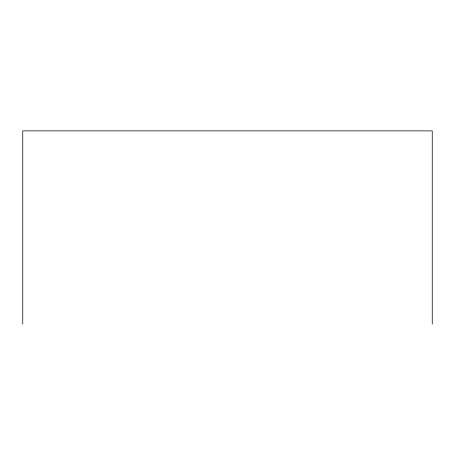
<?xml version="1.0" encoding="UTF-8"?>
<svg xmlns="http://www.w3.org/2000/svg" width="455" height="455" viewBox="0 0 455 455"><rect width="100%" height="100%" fill="white"/><g stroke="black" fill="none" stroke-linecap="round" stroke-linejoin="round"><path stroke-width="0.68" d="M432.25 324.119L432.25 130.881L22.75 130.881L22.75 324.119"/></g></svg>
